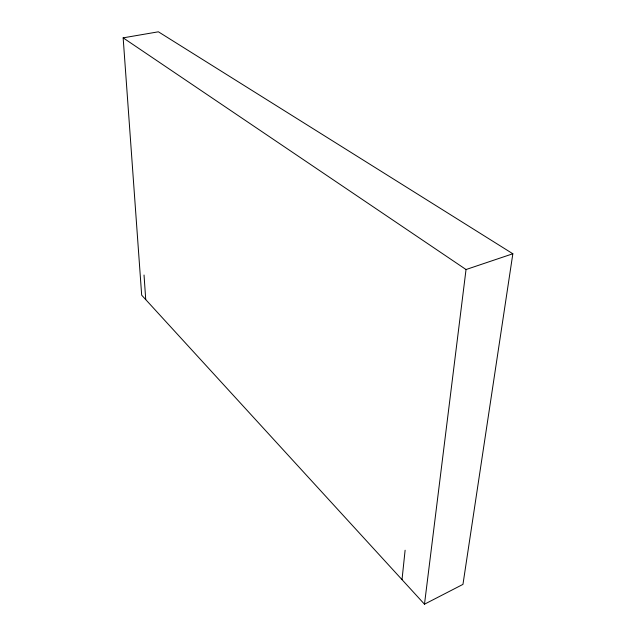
<?xml version="1.0" encoding="UTF-8"?>
<svg xmlns="http://www.w3.org/2000/svg" width="636" height="636" viewBox="0 0 636 636"><rect width="100%" height="100%" fill="white"/><g stroke="black" fill="none" stroke-linecap="round" stroke-linejoin="round"><path stroke-width="0.95" d="M402.016 579.642L405.108 550.235M424.482 604.2L466.037 269.529L123.153 37.85L141.677 295.176L424.482 604.2L462.96 584.381L512.847 253.764L158.396 31.8L123.153 37.85M466.037 269.529L512.847 253.764M144.03 275.022L145.739 299.62"/></g></svg>
